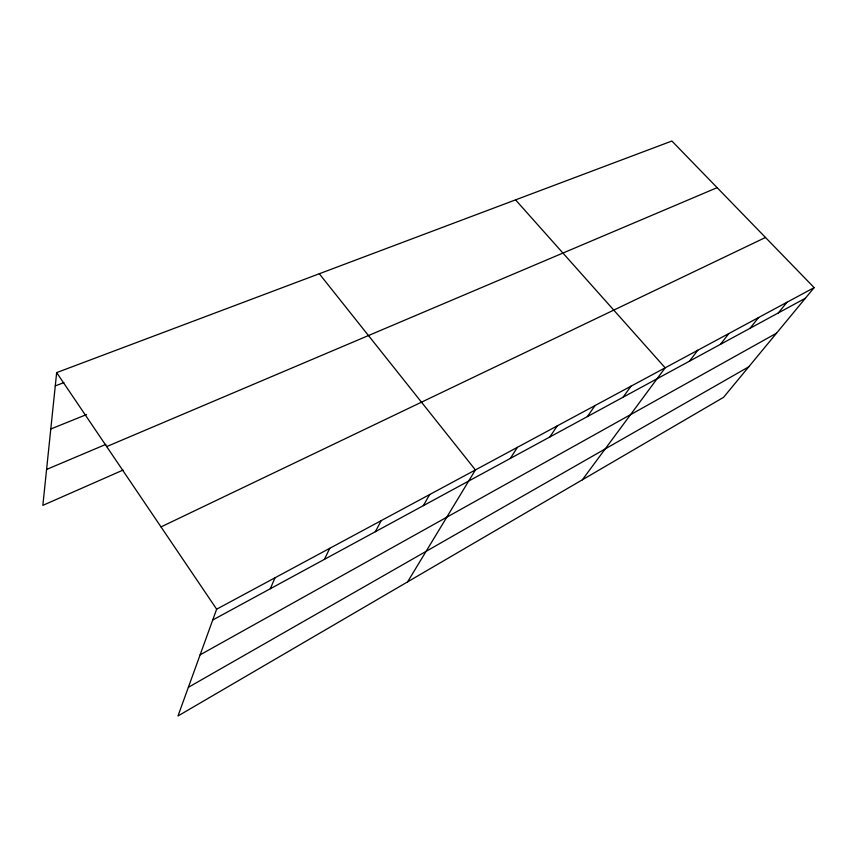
<?xml version="1.0" encoding="UTF-8"?>
<svg xmlns="http://www.w3.org/2000/svg" width="857" height="857" viewBox="0 0 857 857"><rect width="100%" height="100%" fill="white"/><g stroke="black" fill="none" stroke-linecap="round" stroke-linejoin="round"><path stroke-width="1.29" d="M814.15 287.631L216.65 609.188L177.988 715.97L723.533 397.348L814.15 287.631L671.888 141.03L56.658 372.613L42.85 505.362L123.065 470.075M270.341 588.716L274.99 577.789M324.449 559.342L329.72 548.341M375.355 531.704L381.183 520.638M423.358 505.641L429.668 494.553M407.6 581.871L475.41 469.936L319.297 273.758M510.322 458.431L517.403 447.333M549.83 436.984L557.221 425.908M587.366 416.598L595.026 405.554M623.071 397.22L630.966 386.218M582.353 479.802L665.171 367.814L515.56 199.874M689.489 361.161L697.769 350.267M720.448 344.353L728.868 333.523M750.014 328.295L758.574 317.54M778.306 312.944L786.972 302.264M188.369 687.325L748.739 366.828M200.12 654.844L776.506 333.202M212.75 619.986L805.387 298.236M161.009 526.905L765.483 237.475M106.686 446.583L717.138 187.662M46.589 469.443L105.893 444.365M50.799 428.993L86.557 414.563M55.277 385.896L63.911 382.597M56.658 372.613L216.65 609.188"/></g></svg>
